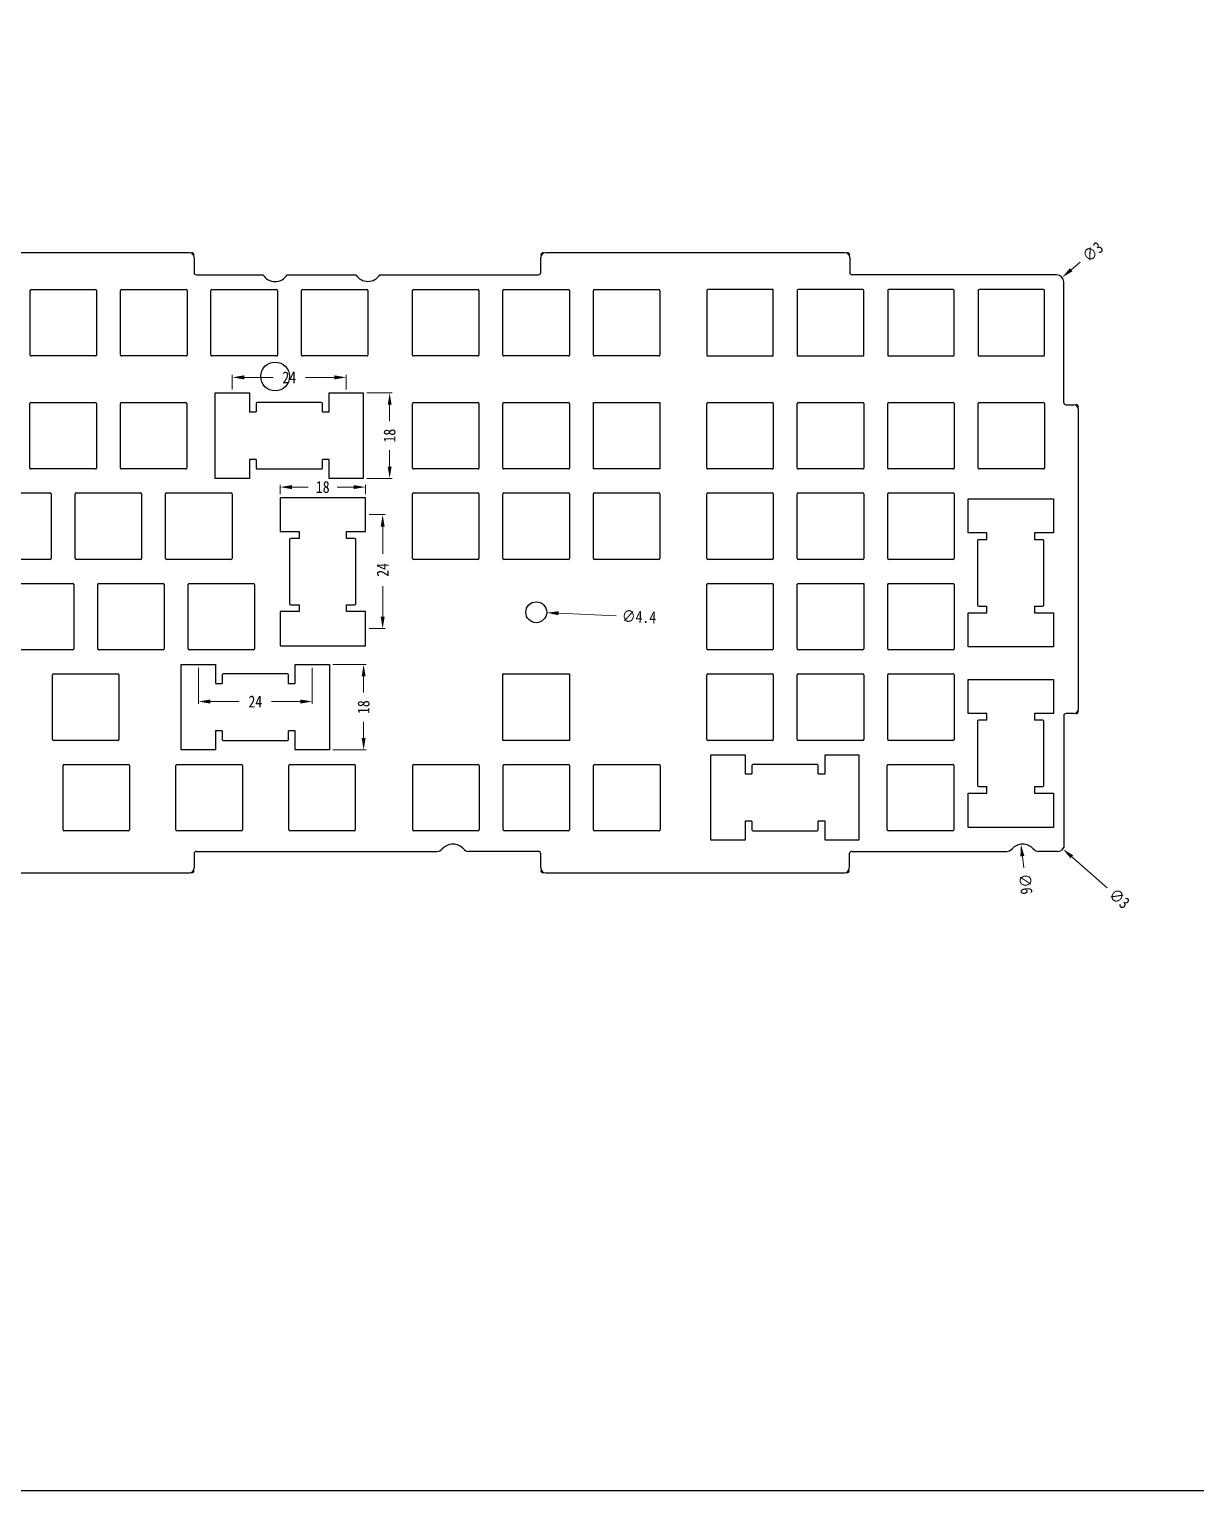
# Model space of a CAD drawing. Header units: millimetres. Extents: x 2158 to 4802, y -120 to 609.
# Drawn here: x 2576.3 to 2822, y -120.4 to 187.4 of the extents above; entities that cross this region are included whole.
import ezdxf

# ---------------------------------------------------------------- set-up
doc = ezdxf.new("R2010")
doc.units = ezdxf.units.MM
doc.header["$LTSCALE"] = 30.734
doc.header["$PDMODE"] = 3
doc.header["$PDSIZE"] = 8
doc.layers.get('0').update_dxf_attribs({"linetype": 'CONTINUOUS'})
doc.layers.get('Defpoints').update_dxf_attribs({"linetype": 'CONTINUOUS'})
doc.styles.get("Standard").update_dxf_attribs({"font": 'txt', "width": 0.85})
doc.dimstyles.new('YanXiu', dxfattribs={"dimscale": 2.5, "dimtxt": 3, "dimasz": 2, "dimexe": 0.66, "dimexo": 0.66, "dimgap": 0.66, "dimtad": 0, "dimdsep": 46, "dimtxsty": 'STANDARD', "dimcen": 0, "dimclrd": 3, "dimclre": 6, "dimclrt": 3, "dimazin": 2, "dimtm": 1e-09, "dimtfac": 1, "dimtofl": 0, "dimtmove": 0, "dimatfit": 3, "dimfxl": 1, "dimlwd": 5, "dimlwe": 5, "dimarcsym": 0})

# ---------------------------------------------------------------- blocks, each defined once
blk = doc.blocks.new('*D172')
at = {"color": 3, "lineweight": 5}
for p, q in [((2619.1, 111.55), (2619.1, 114.57)), ((2621.6, 114.07), (2627.68, 114.07)), ((2640.6, 114.07), (2634.52, 114.07)), ((2643.1, 111.55), (2643.1, 114.57))]:
    blk.add_line(p, q, dxfattribs=at)
at = {"color": 3}
for points in [[(2621.6, 114.49), (2621.6, 113.65), (2619.1, 114.07)], [(2640.6, 114.49), (2640.6, 113.65), (2643.1, 114.07)]]:
    blk.add_solid(points, dxfattribs=at)
at = {"layer": 'Defpoints', "color": 0}
for p in [(2643.1, 114.07), (2619.1, 110.8), (2643.1, 110.8)]:
    blk.add_point(p, dxfattribs=at)
at = {"color": 3, "insert": (2631.1, 114.07), "char_height": 2.5, "attachment_point": 5}
blk.add_mtext('24', dxfattribs=at)
blk = doc.blocks.new('*D173')
at = {"color": 3, "lineweight": 5}
for p, q in [((2647.42, 110.8), (2652.74, 110.8)), ((2652.24, 108.3), (2652.24, 104.86)), ((2652.24, 95.3), (2652.24, 98.73)), ((2647.42, 92.8), (2652.74, 92.8))]:
    blk.add_line(p, q, dxfattribs=at)
at = {"color": 3}
for points in [[(2651.83, 108.3), (2652.66, 108.3), (2652.24, 110.8)], [(2651.83, 95.3), (2652.66, 95.3), (2652.24, 92.8)]]:
    blk.add_solid(points, dxfattribs=at)
at = {"layer": 'Defpoints', "color": 0}
for p in [(2646.67, 110.8), (2646.67, 92.8), (2652.24, 92.8)]:
    blk.add_point(p, dxfattribs=at)
at = {"color": 3, "insert": (2652.24, 101.8), "char_height": 2.5, "attachment_point": 5, "rotation": 90}
blk.add_mtext('18', dxfattribs=at)
blk = doc.blocks.new('*D174')
at = {"color": 3, "lineweight": 5}
for p, q in [((2611.95, 52.88), (2611.95, 45.32)), ((2635.95, 52.88), (2635.95, 45.32)), ((2614.45, 45.82), (2620.53, 45.82)), ((2633.45, 45.82), (2627.37, 45.82))]:
    blk.add_line(p, q, dxfattribs=at)
at = {"color": 3}
for points in [[(2614.45, 46.24), (2614.45, 45.4), (2611.95, 45.82)], [(2633.45, 46.24), (2633.45, 45.4), (2635.95, 45.82)]]:
    blk.add_solid(points, dxfattribs=at)
at = {"layer": 'Defpoints', "color": 0}
for p in [(2611.95, 53.63), (2635.95, 53.63), (2635.95, 45.82)]:
    blk.add_point(p, dxfattribs=at)
at = {"color": 3, "insert": (2623.95, 45.82), "char_height": 2.5, "attachment_point": 5}
blk.add_mtext('24', dxfattribs=at)
blk = doc.blocks.new('*D175')
at = {"color": 3, "lineweight": 5}
for p, q in [((2640.3, 53.63), (2647.26, 53.63)), ((2646.76, 51.13), (2646.76, 47.7)), ((2646.76, 38.13), (2646.76, 41.56)), ((2640.3, 35.63), (2647.26, 35.63))]:
    blk.add_line(p, q, dxfattribs=at)
at = {"color": 3}
for points in [[(2646.35, 51.13), (2647.18, 51.13), (2646.76, 53.63)], [(2646.35, 38.13), (2647.18, 38.13), (2646.76, 35.63)]]:
    blk.add_solid(points, dxfattribs=at)
at = {"layer": 'Defpoints', "color": 0}
for p in [(2639.55, 53.63), (2639.55, 35.63), (2646.76, 35.63)]:
    blk.add_point(p, dxfattribs=at)
at = {"color": 3, "insert": (2646.76, 44.63), "char_height": 2.5, "attachment_point": 5, "rotation": 90}
blk.add_mtext('18', dxfattribs=at)
blk = doc.blocks.new('*D182')
at = {"color": 3, "lineweight": 5}
blk.add_line((2699.93, 63.88), (2687.81, 64.41), dxfattribs=at)
at = {"color": 3}
blk.add_solid([(2687.83, 64.82), (2687.79, 63.99), (2685.31, 64.52)], dxfattribs=at)
at = {"layer": 'Defpoints', "color": 0}
for p in [(2680.92, 64.71), (2685.31, 64.52)]:
    blk.add_point(p, dxfattribs=at)
at = {"color": 3, "insert": (2704.77, 63.66), "char_height": 2.5, "attachment_point": 5, "rotation": 357.4922}
blk.add_mtext('∅4.4', dxfattribs=at)
blk = doc.blocks.new('*D185')
at = {"color": 3, "lineweight": 5}
blk.add_line((2785.8, 10.79), (2785.51, 13.27), dxfattribs=at)
at = {"color": 3}
blk.add_solid([(2785.92, 13.32), (2785.09, 13.22), (2785.21, 15.75)], dxfattribs=at)
at = {"layer": 'Defpoints', "color": 0}
for p in [(2785.21, 15.75), (2785.92, 9.79)]:
    blk.add_point(p, dxfattribs=at)
at = {"color": 3, "insert": (2786.2, 7.39), "char_height": 2.5, "attachment_point": 5, "rotation": 276.7462}
blk.add_mtext('∅6', dxfattribs=at)
blk = doc.blocks.new('*D186')
at = {"color": 3, "lineweight": 5}
blk.add_line((2797.72, 138.32), (2795.8, 136.72), dxfattribs=at)
at = {"color": 3}
blk.add_solid([(2795.53, 137.04), (2796.07, 136.4), (2793.88, 135.12)], dxfattribs=at)
at = {"layer": 'Defpoints', "color": 0}
for p in [(2791.57, 133.2), (2793.88, 135.12)]:
    blk.add_point(p, dxfattribs=at)
at = {"color": 3, "insert": (2800.35, 140.51), "char_height": 2.5, "attachment_point": 5, "rotation": 39.7924}
blk.add_mtext('∅3', dxfattribs=at)
blk = doc.blocks.new('*D187')
at = {"color": 3, "lineweight": 5}
blk.add_line((2803.37, 6.59), (2795.91, 13.14), dxfattribs=at)
at = {"color": 3}
blk.add_solid([(2796.19, 13.45), (2795.64, 12.82), (2794.03, 14.78)], dxfattribs=at)
at = {"layer": 'Defpoints', "color": 0}
for p in [(2791.78, 16.76), (2794.03, 14.78)]:
    blk.add_point(p, dxfattribs=at)
at = {"color": 3, "insert": (2805.95, 4.34), "char_height": 2.5, "attachment_point": 5, "rotation": 318.7493}
blk.add_mtext('∅3', dxfattribs=at)
blk = doc.blocks.new('*D189')
at = {"color": 3, "lineweight": 5}
for p, q in [((2647.9, 85.17), (2651.27, 85.17)), ((2650.77, 82.67), (2650.77, 76.95)), ((2650.77, 63.67), (2650.77, 70.11)), ((2647.9, 61.17), (2651.27, 61.17))]:
    blk.add_line(p, q, dxfattribs=at)
at = {"color": 3}
for points in [[(2650.35, 82.67), (2651.19, 82.67), (2650.77, 85.17)], [(2650.35, 63.67), (2651.19, 63.67), (2650.77, 61.17)]]:
    blk.add_solid(points, dxfattribs=at)
at = {"layer": 'Defpoints', "color": 0}
for p in [(2647.15, 85.17), (2647.15, 61.17), (2650.77, 61.17)]:
    blk.add_point(p, dxfattribs=at)
at = {"color": 3, "insert": (2650.77, 73.53), "char_height": 2.5, "attachment_point": 5, "rotation": 90}
blk.add_mtext('24', dxfattribs=at)
blk = doc.blocks.new('*D190')
at = {"color": 3, "lineweight": 5}
for p, q in [((2629.15, 89.49), (2629.15, 91.47)), ((2631.65, 90.97), (2635.08, 90.97)), ((2644.65, 90.97), (2641.22, 90.97)), ((2647.15, 89.49), (2647.15, 91.47))]:
    blk.add_line(p, q, dxfattribs=at)
at = {"color": 3}
for points in [[(2631.65, 91.38), (2631.65, 90.55), (2629.15, 90.97)], [(2644.65, 91.38), (2644.65, 90.55), (2647.15, 90.97)]]:
    blk.add_solid(points, dxfattribs=at)
at = {"layer": 'Defpoints', "color": 0}
for p in [(2647.15, 90.97), (2629.15, 88.74), (2647.15, 88.74)]:
    blk.add_point(p, dxfattribs=at)
at = {"color": 3, "insert": (2638.15, 90.97), "char_height": 2.5, "attachment_point": 5}
blk.add_mtext('18', dxfattribs=at)

msp = doc.modelspace()

# ---------------------------------------------------------------- linework, layer by layer
at = {"linetype": 'Continuous'}
for p, q in [((2610.05893, 140.3163), (2547.05893, 140.3163)), ((2611.05893, 139.3163), (2611.05893, 136.15957)), ((2611.05893, 139.3163), (2611.05893, 136.15957)), ((2684.06343, 136.15957), (2684.06343, 139.3163)), ((2684.06343, 136.15957), (2684.06343, 139.3163)), ((2748.16343, 140.3163), (2685.06343, 140.3163)), ((2748.16343, 140.3163), (2685.06343, 140.3163)), ((2749.16343, 139.3163), (2749.16343, 136.15957)), ((2749.16343, 139.3163), (2749.16343, 136.15957)), ((2611.55893, 135.65957), (2625.5523, 135.65957)), ((2630.67731, 135.65957), (2645.12957, 135.65957)), ((2650.18004, 135.65957), (2683.56343, 135.65957)), ((2792.7251, 135.65957), (2749.66343, 135.65957)), ((2576.50609, 118.7792), (2576.50609, 132.3792)), ((2576.70609, 132.5792), (2590.30609, 132.5792)), ((2590.50609, 132.3792), (2590.50609, 118.7792)), ((2595.55609, 118.7792), (2595.55609, 132.3792)), ((2595.75609, 132.5792), (2609.35609, 132.5792)), ((2609.55609, 132.3792), (2609.55609, 118.7792)), ((2614.60609, 118.7792), (2614.60609, 132.3792)), ((2614.80609, 132.5792), (2628.40609, 132.5792)), ((2628.60609, 132.3792), (2628.60609, 118.7792)), ((2633.65609, 118.7792), (2633.65609, 132.3792)), ((2633.85609, 132.5792), (2647.45609, 132.5792)), ((2647.65609, 132.3792), (2647.65609, 118.7792)), ((2657.05134, 118.7792), (2657.05134, 132.3792)), ((2657.25134, 132.5792), (2670.85134, 132.5792)), ((2671.05134, 132.3792), (2671.05134, 118.7792)), ((2676.10134, 118.7792), (2676.10134, 132.3792)), ((2676.30134, 132.5792), (2689.90134, 132.5792)), ((2690.10134, 132.3792), (2690.10134, 118.7792)), ((2695.15134, 118.7792), (2695.15134, 132.3792)), ((2695.35134, 132.5792), (2708.95134, 132.5792)), ((2709.15134, 132.3792), (2709.15134, 118.7792)), ((2719.0454, 132.3792), (2719.0454, 118.7792)), ((2733.0454, 132.5792), (2719.2454, 132.5792)), ((2733.0454, 118.5792), (2733.0454, 132.5792)), ((2738.0954, 132.3792), (2738.0954, 118.7792)), ((2751.8954, 132.5792), (2738.2954, 132.5792)), ((2752.0954, 118.7792), (2752.0954, 132.3792)), ((2757.1454, 132.3792), (2757.1454, 118.7792)), ((2770.9454, 132.5792), (2757.3454, 132.5792)), ((2771.1454, 118.7792), (2771.1454, 132.3792)), ((2776.1954, 132.3792), (2776.1954, 118.7792)), ((2789.9954, 132.5792), (2776.3954, 132.5792)), ((2790.1954, 118.7792), (2790.1954, 132.3792)), ((2794.2251, 108.7944), (2794.2251, 134.15957)), ((2590.30609, 118.5792), (2576.70609, 118.5792)), ((2609.35609, 118.5792), (2595.75609, 118.5792)), ((2628.40609, 118.5792), (2614.80609, 118.5792)), ((2647.45609, 118.5792), (2633.85609, 118.5792)), ((2670.85134, 118.5792), (2657.25134, 118.5792)), ((2689.90134, 118.5792), (2676.30134, 118.5792)), ((2708.95134, 118.5792), (2695.35134, 118.5792)), ((2719.2454, 118.5792), (2733.0454, 118.5792)), ((2738.2954, 118.5792), (2751.8954, 118.5792)), ((2757.3454, 118.5792), (2770.9454, 118.5792)), ((2776.3954, 118.5792), (2789.9954, 118.5792)), ((2615.49609, 92.79585), (2615.49609, 110.79585)), ((2615.49609, 110.79585), (2622.69609, 110.79585)), ((2622.69609, 110.79585), (2622.69609, 106.79585)), ((2639.52445, 110.79585), (2646.66773, 110.79585)), ((2639.52445, 106.79585), (2639.52445, 110.79585)), ((2646.66773, 110.79585), (2646.66773, 92.79585)), ((2576.46609, 94.98085), (2576.46609, 108.58085)), ((2576.66609, 108.78085), (2590.26609, 108.78085)), ((2590.46609, 108.58085), (2590.46609, 94.98085)), ((2595.51609, 94.98085), (2595.51609, 108.58085)), ((2595.71609, 108.78085), (2609.31609, 108.78085)), ((2609.51609, 108.58085), (2609.51609, 94.98085)), ((2624.11109, 108.58085), (2624.11109, 106.79585)), ((2637.88109, 108.78085), (2624.31109, 108.78085)), ((2638.08109, 106.79585), (2638.08109, 108.58085)), ((2657.05109, 94.98085), (2657.05109, 108.58085)), ((2657.25109, 108.78085), (2670.85109, 108.78085)), ((2671.05109, 108.58085), (2671.05109, 94.98085)), ((2676.10109, 94.98085), (2676.10109, 108.58085)), ((2676.30109, 108.78085), (2689.90109, 108.78085)), ((2690.10109, 108.58085), (2690.10109, 94.98085)), ((2695.15109, 108.78085), (2709.15109, 108.78085)), ((2695.15109, 94.78085), (2695.15109, 108.78085)), ((2709.15109, 108.78085), (2709.15109, 94.78085)), ((2719.0454, 94.98085), (2719.0454, 108.58085)), ((2719.2454, 108.78085), (2732.8454, 108.78085)), ((2733.0454, 108.58085), (2733.0454, 94.98085)), ((2738.0954, 94.98085), (2738.0954, 108.58085)), ((2738.2954, 108.78085), (2751.8954, 108.78085)), ((2752.0954, 108.58085), (2752.0954, 94.98085)), ((2757.1454, 94.98085), (2757.1454, 108.58085)), ((2757.3454, 108.78085), (2770.9454, 108.78085)), ((2771.1454, 108.58085), (2771.1454, 94.98085)), ((2776.1954, 94.98085), (2776.1954, 108.58085)), ((2776.3954, 108.78085), (2789.9954, 108.78085)), ((2790.1954, 108.58085), (2790.1954, 94.98085)), ((2794.7251, 108.2944), (2796.33094, 108.2944)), ((2622.69609, 106.79585), (2624.11109, 106.79585)), ((2638.08109, 106.79585), (2639.52445, 106.79585)), ((2797.33094, 44.2944), (2797.33094, 107.2944)), ((2624.11109, 96.79585), (2622.69609, 96.79585)), ((2622.69609, 96.79585), (2622.69609, 92.79585)), ((2624.11109, 96.79585), (2624.11109, 94.98085)), ((2639.52445, 96.79585), (2638.08109, 96.79585)), ((2638.08109, 94.98085), (2638.08109, 96.79585)), ((2639.52445, 92.79585), (2639.52445, 96.79585)), ((2590.26609, 94.78085), (2576.66609, 94.78085)), ((2609.31609, 94.78085), (2595.71609, 94.78085)), ((2622.69609, 92.79585), (2615.49609, 92.79585)), ((2624.31109, 94.78085), (2637.88109, 94.78085)), ((2646.66773, 92.79585), (2639.52445, 92.79585)), ((2670.85109, 94.78085), (2657.25109, 94.78085)), ((2689.90109, 94.78085), (2676.30109, 94.78085)), ((2709.15109, 94.78085), (2695.15109, 94.78085)), ((2732.8454, 94.78085), (2719.2454, 94.78085)), ((2751.8954, 94.78085), (2738.2954, 94.78085)), ((2770.9454, 94.78085), (2757.3454, 94.78085)), ((2789.9954, 94.78085), (2776.3954, 94.78085)), ((2567.14609, 89.73085), (2580.74609, 89.73085)), ((2580.94609, 89.53085), (2580.94609, 75.93085)), ((2585.99609, 75.93085), (2585.99609, 89.53085)), ((2586.19609, 89.73085), (2599.79609, 89.73085)), ((2599.99609, 89.53085), (2599.99609, 75.93085)), ((2605.04609, 75.93085), (2605.04609, 89.53085)), ((2605.24609, 89.73085), (2618.84609, 89.73085)), ((2619.04609, 89.53085), (2619.04609, 75.93085)), ((2657.05109, 75.93085), (2657.05109, 89.53085)), ((2657.25109, 89.73085), (2670.85109, 89.73085)), ((2671.05109, 89.53085), (2671.05109, 75.93085)), ((2676.10109, 75.93085), (2676.10109, 89.53085)), ((2676.30109, 89.73085), (2689.90109, 89.73085)), ((2690.10109, 89.53085), (2690.10109, 75.93085)), ((2695.15109, 75.93085), (2695.15109, 89.53085)), ((2695.35109, 89.73085), (2708.95109, 89.73085)), ((2709.15109, 89.53085), (2709.15109, 75.93085)), ((2719.0454, 75.93085), (2719.0454, 89.53085)), ((2719.2454, 89.73085), (2732.8454, 89.73085)), ((2733.0454, 89.53085), (2733.0454, 75.93085)), ((2738.0954, 75.93085), (2738.0954, 89.53085)), ((2738.2954, 89.73085), (2751.8954, 89.73085)), ((2752.0954, 89.53085), (2752.0954, 75.93085)), ((2757.1454, 75.93085), (2757.1454, 89.53085)), ((2757.3454, 89.73085), (2770.9454, 89.73085)), ((2771.1454, 89.53085), (2771.1454, 75.93085)), ((2774.0604, 88.47537), (2792.0604, 88.47537)), ((2774.0604, 81.33209), (2774.0604, 88.47537)), ((2792.0604, 88.47537), (2792.0604, 81.33209)), ((2778.0604, 81.33209), (2774.0604, 81.33209)), ((2778.0604, 79.88873), (2778.0604, 81.33209)), ((2792.0604, 81.33209), (2788.0604, 81.33209)), ((2788.0604, 81.33209), (2788.0604, 79.88873)), ((2776.0454, 79.68873), (2776.0454, 66.11873)), ((2778.0604, 79.88873), (2776.2454, 79.88873)), ((2789.8454, 79.88873), (2788.0604, 79.88873)), ((2790.0454, 66.11873), (2790.0454, 79.68873)), ((2580.74609, 75.73085), (2567.14609, 75.73085)), ((2599.79609, 75.73085), (2586.19609, 75.73085)), ((2618.84609, 75.73085), (2605.24609, 75.73085)), ((2670.85109, 75.73085), (2657.25109, 75.73085)), ((2689.90109, 75.73085), (2676.30109, 75.73085)), ((2708.95109, 75.73085), (2695.35109, 75.73085)), ((2732.8454, 75.73085), (2719.2454, 75.73085)), ((2751.8954, 75.73085), (2738.2954, 75.73085)), ((2770.9454, 75.73085), (2757.3454, 75.73085)), ((2571.89609, 70.68085), (2585.49609, 70.68085)), ((2585.69609, 70.48085), (2585.69609, 56.88085)), ((2590.74609, 56.88085), (2590.74609, 70.48085)), ((2590.94609, 70.68085), (2604.54609, 70.68085)), ((2604.74609, 70.48085), (2604.74609, 56.88085)), ((2719.0454, 56.88085), (2719.0454, 70.48085)), ((2719.2454, 70.68085), (2732.8454, 70.68085)), ((2733.0454, 70.48085), (2733.0454, 56.88085)), ((2738.0954, 56.88085), (2738.0954, 70.48085)), ((2738.2954, 70.68085), (2752.0954, 70.68085)), ((2752.0954, 70.68085), (2752.0954, 56.88085)), ((2757.1454, 56.88085), (2757.1454, 70.48085)), ((2757.3454, 70.68085), (2770.9454, 70.68085)), ((2771.1454, 70.48085), (2771.1454, 56.88085)), ((2776.2454, 65.91873), (2778.0604, 65.91873)), ((2778.0604, 64.50373), (2778.0604, 65.91873)), ((2788.0604, 65.91873), (2789.8454, 65.91873)), ((2788.0604, 65.91873), (2788.0604, 64.50373)), ((2774.0604, 64.50373), (2778.0604, 64.50373)), ((2774.0604, 57.30373), (2774.0604, 64.50373)), ((2788.0604, 64.50373), (2792.0604, 64.50373)), ((2792.0604, 64.50373), (2792.0604, 57.30373)), ((2585.49609, 56.68085), (2571.89609, 56.68085)), ((2604.54609, 56.68085), (2590.94609, 56.68085)), ((2732.8454, 56.68085), (2719.2454, 56.68085)), ((2751.8954, 56.68085), (2738.2954, 56.68085)), ((2770.9454, 56.68085), (2757.3454, 56.68085)), ((2792.0604, 57.30373), (2774.0604, 57.30373)), ((2608.34609, 53.63085), (2615.54609, 53.63085)), ((2608.34609, 35.63085), (2608.34609, 53.63085)), ((2615.54609, 53.63085), (2615.54609, 49.63085)), ((2632.34609, 53.63085), (2639.54609, 53.63085)), ((2632.34609, 49.63085), (2632.34609, 53.63085)), ((2639.54609, 53.63085), (2639.54609, 35.63085)), ((2581.22609, 37.83085), (2581.22609, 51.43085)), ((2581.42609, 51.63085), (2595.02609, 51.63085)), ((2595.22609, 51.43085), (2595.22609, 37.83085)), ((2615.54609, 49.63085), (2616.94609, 49.63085)), ((2616.94609, 51.43085), (2616.94609, 49.63085)), ((2630.74609, 51.63085), (2617.14609, 51.63085)), ((2630.94609, 49.63085), (2630.94609, 51.43085)), ((2630.94609, 49.63085), (2632.34609, 49.63085)), ((2676.10109, 51.63085), (2690.10109, 51.63085)), ((2676.10109, 37.63085), (2676.10109, 51.63085)), ((2690.10109, 51.63085), (2690.10109, 37.63085)), ((2719.0454, 37.83085), (2719.0454, 51.43085)), ((2719.2454, 51.63085), (2732.8454, 51.63085)), ((2733.0454, 51.43085), (2733.0454, 37.83085)), ((2738.0954, 37.83085), (2738.0954, 51.43085)), ((2738.2954, 51.63085), (2751.8954, 51.63085)), ((2752.0954, 51.43085), (2752.0954, 37.83085)), ((2757.1454, 37.83085), (2757.1454, 51.43085)), ((2757.3454, 51.63085), (2770.9454, 51.63085)), ((2771.1454, 51.43085), (2771.1454, 37.83085)), ((2774.0604, 50.47537), (2792.0604, 50.47537)), ((2774.0604, 43.33209), (2774.0604, 50.47537)), ((2792.0604, 50.47537), (2792.0604, 43.33209)), ((2778.0604, 43.33209), (2774.0604, 43.33209)), ((2778.0604, 41.88873), (2778.0604, 43.33209)), ((2792.0604, 43.33209), (2788.0604, 43.33209)), ((2788.0604, 43.33209), (2788.0604, 41.88873)), ((2796.33094, 43.2944), (2794.7251, 43.2944)), ((2776.0454, 41.68873), (2776.0454, 28.11873)), ((2778.0604, 41.88873), (2776.2454, 41.88873)), ((2789.8454, 41.88873), (2788.0604, 41.88873)), ((2790.0454, 28.11873), (2790.0454, 41.68873)), ((2794.2251, 42.7944), (2794.2251, 15.05847)), ((2595.02609, 37.63085), (2581.42609, 37.63085)), ((2616.94609, 39.63085), (2615.54609, 39.63085)), ((2615.54609, 39.63085), (2615.54609, 35.63085)), ((2616.94609, 39.63085), (2616.94609, 37.83085)), ((2617.14609, 37.63085), (2630.74609, 37.63085)), ((2632.34609, 39.63085), (2630.94609, 39.63085)), ((2630.94609, 37.83085), (2630.94609, 39.63085)), ((2632.34609, 35.63085), (2632.34609, 39.63085)), ((2690.10109, 37.63085), (2676.10109, 37.63085)), ((2732.8454, 37.63085), (2719.2454, 37.63085)), ((2751.8954, 37.63085), (2738.2954, 37.63085)), ((2770.9454, 37.63085), (2757.3454, 37.63085)), ((2615.54609, 35.63085), (2608.34609, 35.63085)), ((2639.54609, 35.63085), (2632.34609, 35.63085)), ((2719.92529, 34.59585), (2727.12529, 34.59585)), ((2719.92529, 16.59585), (2719.92529, 34.59585)), ((2727.12529, 34.59585), (2727.12529, 30.59585)), ((2743.95365, 34.59585), (2751.09693, 34.59585)), ((2743.95365, 30.59585), (2743.95365, 34.59585)), ((2751.09693, 34.59585), (2751.09693, 16.59585)), ((2583.44109, 18.78085), (2583.44109, 32.38085)), ((2583.64109, 32.58085), (2597.24109, 32.58085)), ((2597.44109, 32.38085), (2597.44109, 18.78085)), ((2607.22109, 18.78085), (2607.22109, 32.38085)), ((2607.42109, 32.58085), (2621.02109, 32.58085)), ((2621.22109, 32.38085), (2621.22109, 18.78085)), ((2631.00109, 18.78085), (2631.00109, 32.38085)), ((2631.20109, 32.58085), (2644.80109, 32.58085)), ((2645.00109, 32.38085), (2645.00109, 18.78085)), ((2657.09109, 18.78085), (2657.09109, 32.38085)), ((2657.29109, 32.58085), (2670.89109, 32.58085)), ((2671.09109, 32.38085), (2671.09109, 18.78085)), ((2676.14109, 18.78085), (2676.14109, 32.38085)), ((2676.34109, 32.58085), (2689.94109, 32.58085)), ((2690.14109, 32.38085), (2690.14109, 18.78085)), ((2695.19109, 18.78085), (2695.19109, 32.38085)), ((2695.39109, 32.58085), (2708.99109, 32.58085)), ((2709.19109, 32.38085), (2709.19109, 18.78085)), ((2728.54029, 32.38085), (2728.54029, 30.59585)), ((2742.31029, 32.58085), (2728.74029, 32.58085)), ((2742.51029, 30.59585), (2742.51029, 32.38085)), ((2757.0454, 18.78085), (2757.0454, 32.38085)), ((2757.2454, 32.58085), (2770.8454, 32.58085)), ((2771.0454, 32.38085), (2771.0454, 18.78085)), ((2727.12529, 30.59585), (2728.54029, 30.59585)), ((2742.51029, 30.59585), (2743.95365, 30.59585)), ((2776.2454, 27.91873), (2778.0604, 27.91873)), ((2778.0604, 26.50373), (2778.0604, 27.91873)), ((2788.0604, 27.91873), (2789.8454, 27.91873)), ((2788.0604, 27.91873), (2788.0604, 26.50373)), ((2774.0604, 26.50373), (2778.0604, 26.50373)), ((2774.0604, 19.30373), (2774.0604, 26.50373)), ((2788.0604, 26.50373), (2792.0604, 26.50373)), ((2792.0604, 26.50373), (2792.0604, 19.30373)), ((2597.24109, 18.58085), (2583.64109, 18.58085)), ((2621.02109, 18.58085), (2607.42109, 18.58085)), ((2644.80109, 18.58085), (2631.20109, 18.58085)), ((2670.89109, 18.58085), (2657.29109, 18.58085)), ((2689.94109, 18.58085), (2676.34109, 18.58085)), ((2708.99109, 18.58085), (2695.39109, 18.58085)), ((2728.54029, 20.59585), (2727.12529, 20.59585)), ((2727.12529, 20.59585), (2727.12529, 16.59585)), ((2728.54029, 20.59585), (2728.54029, 18.78085)), ((2728.74029, 18.58085), (2742.31029, 18.58085)), ((2743.95365, 20.59585), (2742.51029, 20.59585)), ((2742.51029, 18.78085), (2742.51029, 20.59585)), ((2743.95365, 16.59585), (2743.95365, 20.59585)), ((2770.8454, 18.58085), (2757.2454, 18.58085)), ((2792.0604, 19.30373), (2774.0604, 19.30373)), ((2727.12529, 16.59585), (2719.92529, 16.59585)), ((2727.12529, 16.59585), (2719.92529, 16.59585)), ((2751.09693, 16.59585), (2743.95365, 16.59585)), ((2751.09693, 16.59585), (2743.95365, 16.59585)), ((2611.05893, 13.7725), (2611.05893, 10.7725)), ((2611.55893, 14.2725), (2644.20779, 14.2725)), ((2644.20779, 14.2725), (2662.20786, 14.2725)), ((2683.56343, 14.2725), (2668.91573, 14.2725)), ((2684.06343, 10.7725), (2684.06343, 13.7725)), ((2684.06343, 10.7725), (2684.06343, 13.7725)), ((2749.06343, 13.7725), (2749.06343, 10.7725)), ((2749.06343, 13.7725), (2749.06343, 10.7725)), ((2749.56343, 14.2725), (2782.21112, 14.2725)), ((2792.90594, 14.2725), (2788.91422, 14.2725)), ((2547.05893, 9.7725), (2610.05893, 9.7725)), ((2685.06343, 9.7725), (2748.06343, 9.7725)), ((2685.06343, 9.7725), (2748.06343, 9.7725))]:
    msp.add_line(p, q, dxfattribs=at)
for p, q in [((2629.14957, 88.73749), (2629.14957, 81.59421)), ((2647.14957, 88.73749), (2629.14957, 88.73749)), ((2647.14957, 81.59421), (2647.14957, 88.73749)), ((2629.14957, 81.59421), (2633.14957, 81.59421)), ((2633.14957, 80.15085), (2631.41457, 80.15085)), ((2633.14957, 81.59421), (2633.14957, 80.15085)), ((2643.14957, 80.15085), (2643.14957, 81.59421)), ((2643.14957, 81.59421), (2647.14957, 81.59421)), ((2644.85457, 80.15085), (2643.14957, 80.15085)), ((2631.13457, 79.87085), (2631.13457, 66.46085)), ((2645.13457, 66.46085), (2645.13457, 79.87085)), ((2609.79609, 56.88085), (2609.79609, 70.48085)), ((2609.99609, 70.68085), (2623.59609, 70.68085)), ((2623.79609, 70.48085), (2623.79609, 56.88085)), ((2629.14957, 64.76585), (2629.14957, 57.56585)), ((2633.14957, 64.76585), (2629.14957, 64.76585)), ((2631.41457, 66.18085), (2633.14957, 66.18085)), ((2633.14957, 66.18085), (2633.14957, 64.76585)), ((2643.14957, 64.76585), (2643.14957, 66.18085)), ((2643.14957, 66.18085), (2644.85457, 66.18085)), ((2647.14957, 64.76585), (2643.14957, 64.76585)), ((2647.14957, 57.56585), (2647.14957, 64.76585)), ((2623.59609, 56.68085), (2609.99609, 56.68085)), ((2629.14957, 57.56585), (2647.14957, 57.56585))]:
    msp.add_line(p, q)
msp.add_lwpolyline([(2158.44946, 609.0399), (3480.31401, 609.0399), (3480.31401, -120.35237), (2158.44946, -120.35237)], close=True)
for centre, radius in [((2628.11481, 114.25089), 3.03144), ((2683.1161, 64.6125), 2.2)]:
    msp.add_circle(centre, radius, dxfattribs=at)
for centre, radius, start, end in [((2610.05893, 139.3163), 1, 0, 90), ((2610.05893, 139.3163), 1, 0, 90), ((2610.55893, 139.8163), 0.5, 0, 90), ((2685.06343, 139.3163), 1, 90, 180), ((2684.56343, 139.8163), 0.5, 90, 180), ((2685.06343, 139.3163), 1, 90, 180), ((2748.16343, 139.3163), 1, 0, 90), ((2748.16343, 139.3163), 1, 0, 90), ((2748.66343, 139.8163), 0.5, 0, 90), ((2611.55893, 136.15957), 0.5, 180, 270), ((2611.55893, 136.15957), 0.5, 180, 270), ((2611.55893, 136.15957), 0.5, 180, 270), ((2628.11481, 137.2792), 3.03144, 212.2948564, 327.7051436), ((2647.65481, 137.2792), 3, 212.6751556, 327.3248444), ((2683.56343, 136.15957), 0.5, 270, 0), ((2683.56343, 136.15957), 0.5, 270, 0), ((2683.56343, 136.15957), 0.5, 270, 360), ((2749.66343, 136.15957), 0.5, 180, 270), ((2749.66343, 136.15957), 0.5, 180, 270), ((2792.7251, 134.15957), 1.5, 0, 90), ((2576.70609, 132.3792), 0.2, 90, 180), ((2590.30609, 132.3792), 0.2, 0, 90), ((2595.75609, 132.3792), 0.2, 90, 180), ((2609.35609, 132.3792), 0.2, 0, 90), ((2614.80609, 132.3792), 0.2, 90, 180), ((2628.40609, 132.3792), 0.2, 0, 90), ((2633.85609, 132.3792), 0.2, 90, 180), ((2647.45609, 132.3792), 0.2, 0, 90), ((2657.25134, 132.3792), 0.2, 90, 180), ((2670.85134, 132.3792), 0.2, 0, 90), ((2676.30134, 132.3792), 0.2, 90, 180), ((2689.90134, 132.3792), 0.2, 0, 90), ((2695.35134, 132.3792), 0.2, 90, 180), ((2708.95134, 132.3792), 0.2, 0, 90), ((2719.2454, 132.3792), 0.2, 90, 180), ((2738.2954, 132.3792), 0.2, 90, 180), ((2751.8954, 132.3792), 0.2, 0, 90), ((2757.3454, 132.3792), 0.2, 90, 180), ((2770.9454, 132.3792), 0.2, 0, 90), ((2776.3954, 132.3792), 0.2, 90, 180), ((2789.9954, 132.3792), 0.2, 0, 90), ((2576.70609, 118.7792), 0.2, 180, 270), ((2590.30609, 118.7792), 0.2, 270, 0), ((2595.75609, 118.7792), 0.2, 180, 270), ((2609.35609, 118.7792), 0.2, 270, 0), ((2614.80609, 118.7792), 0.2, 180, 270), ((2628.40609, 118.7792), 0.2, 270, 0), ((2633.85609, 118.7792), 0.2, 180, 270), ((2647.45609, 118.7792), 0.2, 270, 0), ((2657.25134, 118.7792), 0.2, 180, 270), ((2670.85134, 118.7792), 0.2, 270, 0), ((2676.30134, 118.7792), 0.2, 180, 270), ((2689.90134, 118.7792), 0.2, 270, 0), ((2695.35134, 118.7792), 0.2, 180, 270), ((2708.95134, 118.7792), 0.2, 270, 0), ((2719.2454, 118.7792), 0.2, 180, 270), ((2738.2954, 118.7792), 0.2, 180, 270), ((2751.8954, 118.7792), 0.2, 270, 0), ((2757.3454, 118.7792), 0.2, 180, 270), ((2770.9454, 118.7792), 0.2, 270, 0), ((2776.3954, 118.7792), 0.2, 180, 270), ((2789.9954, 118.7792), 0.2, 270, 0), ((2576.66609, 108.58085), 0.2, 90, 180), ((2590.26609, 108.58085), 0.2, 0, 90), ((2595.71609, 108.58085), 0.2, 90, 180), ((2609.31609, 108.58085), 0.2, 0, 90), ((2624.31109, 108.58085), 0.2, 90, 180), ((2637.88109, 108.58085), 0.2, 0, 90), ((2657.25109, 108.58085), 0.2, 90, 180), ((2670.85109, 108.58085), 0.2, 0, 90), ((2676.30109, 108.58085), 0.2, 90, 180), ((2689.90109, 108.58085), 0.2, 0, 90), ((2719.2454, 108.58085), 0.2, 90, 180), ((2732.8454, 108.58085), 0.2, 0, 90), ((2738.2954, 108.58085), 0.2, 90, 180), ((2751.8954, 108.58085), 0.2, 0, 90), ((2757.3454, 108.58085), 0.2, 90, 180), ((2770.9454, 108.58085), 0.2, 0, 90), ((2776.3954, 108.58085), 0.2, 90, 180), ((2789.9954, 108.58085), 0.2, 0, 90), ((2794.7251, 108.7944), 0.5, 180, 270), ((2796.33094, 107.2944), 1, 0, 90), ((2796.83094, 107.7944), 0.5, 0, 90), ((2576.66609, 94.98085), 0.2, 180, 270), ((2590.26609, 94.98085), 0.2, 270, 0), ((2595.71609, 94.98085), 0.2, 180, 270), ((2609.31609, 94.98085), 0.2, 270, 0), ((2624.31109, 94.98085), 0.2, 180, 270), ((2637.88109, 94.98085), 0.2, 270, 0), ((2657.25109, 94.98085), 0.2, 180, 270), ((2670.85109, 94.98085), 0.2, 270, 0), ((2676.30109, 94.98085), 0.2, 180, 270), ((2689.90109, 94.98085), 0.2, 270, 0), ((2719.2454, 94.98085), 0.2, 180, 270), ((2732.8454, 94.98085), 0.2, 270, 0), ((2738.2954, 94.98085), 0.2, 180, 270), ((2751.8954, 94.98085), 0.2, 270, 0), ((2757.3454, 94.98085), 0.2, 180, 270), ((2770.9454, 94.98085), 0.2, 270, 0), ((2776.3954, 94.98085), 0.2, 180, 270), ((2789.9954, 94.98085), 0.2, 270, 0), ((2580.74609, 89.53085), 0.2, 0, 90), ((2586.19609, 89.53085), 0.2, 90, 180), ((2599.79609, 89.53085), 0.2, 0, 90), ((2605.24609, 89.53085), 0.2, 90, 180), ((2618.84609, 89.53085), 0.2, 0, 90), ((2657.25109, 89.53085), 0.2, 90, 180), ((2670.85109, 89.53085), 0.2, 0, 90), ((2676.30109, 89.53085), 0.2, 90, 180), ((2689.90109, 89.53085), 0.2, 0, 90), ((2695.35109, 89.53085), 0.2, 90, 180), ((2708.95109, 89.53085), 0.2, 0, 90), ((2719.2454, 89.53085), 0.2, 90, 180), ((2732.8454, 89.53085), 0.2, 0, 90), ((2738.2954, 89.53085), 0.2, 90, 180), ((2751.8954, 89.53085), 0.2, 0, 90), ((2757.3454, 89.53085), 0.2, 90, 180), ((2770.9454, 89.53085), 0.2, 0, 90), ((2776.2454, 79.68873), 0.2, 90, 180), ((2789.8454, 79.68873), 0.2, 0, 90), ((2580.74609, 75.93085), 0.2, 270, 0), ((2586.19609, 75.93085), 0.2, 180, 270), ((2599.79609, 75.93085), 0.2, 270, 0), ((2605.24609, 75.93085), 0.2, 180, 270), ((2618.84609, 75.93085), 0.2, 270, 0), ((2657.25109, 75.93085), 0.2, 180, 270), ((2670.85109, 75.93085), 0.2, 270, 0), ((2676.30109, 75.93085), 0.2, 180, 270), ((2689.90109, 75.93085), 0.2, 270, 0), ((2695.35109, 75.93085), 0.2, 180, 270), ((2708.95109, 75.93085), 0.2, 270, 0), ((2719.2454, 75.93085), 0.2, 180, 270), ((2732.8454, 75.93085), 0.2, 270, 0), ((2738.2954, 75.93085), 0.2, 180, 270), ((2751.8954, 75.93085), 0.2, 270, 0), ((2757.3454, 75.93085), 0.2, 180, 270), ((2770.9454, 75.93085), 0.2, 270, 0), ((2585.49609, 70.48085), 0.2, 0, 90), ((2590.94609, 70.48085), 0.2, 90, 180), ((2604.54609, 70.48085), 0.2, 0, 90), ((2719.2454, 70.48085), 0.2, 90, 180), ((2732.8454, 70.48085), 0.2, 0, 90), ((2738.2954, 70.48085), 0.2, 90, 180), ((2738.2954, 70.48085), 0.2, 90, 180), ((2757.3454, 70.48085), 0.2, 90, 180), ((2770.9454, 70.48085), 0.2, 0, 90), ((2776.2454, 66.11873), 0.2, 180, 270), ((2789.8454, 66.11873), 0.2, 270, 0), ((2585.49609, 56.88085), 0.2, 270, 0), ((2590.94609, 56.88085), 0.2, 180, 270), ((2604.54609, 56.88085), 0.2, 270, 0), ((2719.2454, 56.88085), 0.2, 180, 270), ((2732.8454, 56.88085), 0.2, 270, 0), ((2738.2954, 56.88085), 0.2, 180, 270), ((2751.8954, 56.88085), 0.2, 270, 0), ((2757.3454, 56.88085), 0.2, 180, 270), ((2770.9454, 56.88085), 0.2, 270, 0), ((2581.42609, 51.43085), 0.2, 90, 180), ((2595.02609, 51.43085), 0.2, 0, 90), ((2617.14609, 51.43085), 0.2, 90, 180), ((2630.74609, 51.43085), 0.2, 0, 90), ((2719.2454, 51.43085), 0.2, 90, 180), ((2732.8454, 51.43085), 0.2, 0, 90), ((2738.2954, 51.43085), 0.2, 90, 180), ((2751.8954, 51.43085), 0.2, 0, 90), ((2757.3454, 51.43085), 0.2, 90, 180), ((2770.9454, 51.43085), 0.2, 0, 90), ((2794.7251, 42.7944), 0.5, 90, 180), ((2796.33094, 44.2944), 1, 270, 0), ((2796.83094, 43.7944), 0.5, 270, 0), ((2776.2454, 41.68873), 0.2, 90, 180), ((2789.8454, 41.68873), 0.2, 0, 90), ((2581.42609, 37.83085), 0.2, 180, 270), ((2595.02609, 37.83085), 0.2, 270, 0), ((2617.14609, 37.83085), 0.2, 180, 270), ((2630.74609, 37.83085), 0.2, 270, 0), ((2719.2454, 37.83085), 0.2, 180, 270), ((2732.8454, 37.83085), 0.2, 270, 0), ((2738.2954, 37.83085), 0.2, 180, 270), ((2751.8954, 37.83085), 0.2, 270, 0), ((2757.3454, 37.83085), 0.2, 180, 270), ((2770.9454, 37.83085), 0.2, 270, 0), ((2583.64109, 32.38085), 0.2, 90, 180), ((2597.24109, 32.38085), 0.2, 0, 90), ((2607.42109, 32.38085), 0.2, 90, 180), ((2621.02109, 32.38085), 0.2, 0, 90), ((2631.20109, 32.38085), 0.2, 90, 180), ((2644.80109, 32.38085), 0.2, 0, 90), ((2657.29109, 32.38085), 0.2, 90, 180), ((2670.89109, 32.38085), 0.2, 0, 90), ((2676.34109, 32.38085), 0.2, 90, 180), ((2689.94109, 32.38085), 0.2, 0, 90), ((2695.39109, 32.38085), 0.2, 90, 180), ((2708.99109, 32.38085), 0.2, 0, 90), ((2728.74029, 32.38085), 0.2, 90, 180), ((2742.31029, 32.38085), 0.2, 0, 90), ((2757.2454, 32.38085), 0.2, 90, 180), ((2770.8454, 32.38085), 0.2, 0, 90), ((2776.2454, 28.11873), 0.2, 180, 270), ((2789.8454, 28.11873), 0.2, 270, 0), ((2583.64109, 18.78085), 0.2, 180, 270), ((2597.24109, 18.78085), 0.2, 270, 0), ((2607.42109, 18.78085), 0.2, 180, 270), ((2621.02109, 18.78085), 0.2, 270, 0), ((2631.20109, 18.78085), 0.2, 180, 270), ((2644.80109, 18.78085), 0.2, 270, 0), ((2657.29109, 18.78085), 0.2, 180, 270), ((2670.89109, 18.78085), 0.2, 270, 0), ((2676.34109, 18.78085), 0.2, 180, 270), ((2689.94109, 18.78085), 0.2, 270, 0), ((2695.39109, 18.78085), 0.2, 180, 270), ((2708.99109, 18.78085), 0.2, 270, 0), ((2728.74029, 18.78085), 0.2, 180, 270), ((2742.31029, 18.78085), 0.2, 270, 0), ((2757.2454, 18.78085), 0.2, 180, 270), ((2770.8454, 18.78085), 0.2, 270, 0), ((2665.56176, 12.77235), 3, 41.8128304, 138.0203459), ((2785.5651, 12.77235), 3, 41.8128304, 138.1871696), ((2611.55893, 13.7725), 0.5, 90, 180), ((2662.20779, 15.7725), 1.5, 270, 318.5208164), ((2668.91573, 15.7725), 1.5, 221.8128304, 270), ((2683.56343, 13.7725), 0.5, 0, 90), ((2683.56343, 13.7725), 0.5, 0, 90), ((2749.56343, 13.7725), 0.5, 90, 180), ((2749.56343, 13.7725), 0.5, 90, 180), ((2782.21112, 15.7725), 1.5, 270, 318.1871696), ((2788.91907, 15.7725), 1.5, 221.8128304, 270), ((2792.90594, 15.7725), 1.5, 270, 331.5744484), ((2610.05893, 10.7725), 1, 270, 0), ((2610.55893, 10.2725), 0.5, 270, 0), ((2685.06343, 10.7725), 1, 180, 270), ((2685.06343, 10.7725), 1, 180, 270), ((2684.56343, 10.2725), 0.5, 180, 270), ((2748.06343, 10.7725), 1, 270, 0), ((2748.06343, 10.7725), 1, 270, 0), ((2748.56343, 10.2725), 0.5, 270, 0)]:
    msp.add_arc(centre, radius, start, end, dxfattribs=at)
for centre, radius, start, end in [((2631.41457, 79.87085), 0.28, 90, 180), ((2644.85457, 79.87085), 0.28, 360, 90), ((2609.99609, 70.48085), 0.2, 90, 180), ((2623.59609, 70.48085), 0.2, 0, 90), ((2631.41457, 66.46085), 0.28, 180, 270), ((2644.85457, 66.46085), 0.28, 270, 0), ((2609.99609, 56.88085), 0.2, 180, 270), ((2623.59609, 56.88085), 0.2, 270, 0)]:
    msp.add_arc(centre, radius, start, end)

# ---------------------------------------------------------------- dimensions: what is measured, and where the dimension line sits
dim = msp.add_diameter_dim_2p(p1=(2791.57254, 133.19956), p2=(2793.87765, 135.11958), dimstyle='YanXiu', override={"dimtxt": 1, "dimasz": 1, "dimexe": 0.2, "dimexo": 0.3, "dimclre": 3})
dim.commit()
dim.dimension.update_dxf_attribs({"geometry": '*D186', "text_midpoint": (2800.34795, 140.50898)})
for base, p1, p2, picture, middle in [((2643.09609, 114.07098), (2619.09609, 110.79585), (2643.09609, 110.79585), '*D172', (2631.09609, 114.07098)), ((2647.14957, 90.96565), (2629.14957, 88.73749), (2647.14957, 88.73749), '*D190', (2638.14957, 90.96565)), ((2635.94609, 45.82002), (2611.94609, 53.63085), (2635.94609, 53.63085), '*D174', (2623.94609, 45.82002))]:
    dim = msp.add_linear_dim(base=base, p1=p1, p2=p2, dimstyle='YanXiu', override={"dimtxt": 1, "dimasz": 1, "dimexe": 0.2, "dimexo": 0.3, "dimclre": 3})
    dim.commit()
    dim.dimension.update_dxf_attribs({"geometry": picture, "text_midpoint": middle})
for base, p1, p2, picture, middle in [((2652.24284, 92.79585), (2646.66773, 110.79585), (2646.66773, 92.79585), '*D173', (2652.24284, 101.79585)), ((2646.76341, 35.63085), (2639.54609, 53.63085), (2639.54609, 35.63085), '*D175', (2646.76341, 44.63085))]:
    dim = msp.add_linear_dim(base=base, p1=p1, p2=p2, angle=90, dimstyle='YanXiu', override={"dimtxt": 1, "dimasz": 1, "dimexe": 0.2, "dimexo": 0.3, "dimclre": 3})
    dim.commit()
    dim.dimension.update_dxf_attribs({"geometry": picture, "text_midpoint": middle})
dim = msp.add_linear_dim(base=(2650.76959, 61.16585), p1=(2647.14957, 85.16585), p2=(2647.14957, 61.16585), angle=90, dimstyle='YanXiu', override={"dimtxt": 1, "dimasz": 1, "dimexe": 0.2, "dimexo": 0.3, "dimclre": 3})
dim.commit()
dim.dimension.update_dxf_attribs({"geometry": '*D189', "text_midpoint": (2650.76959, 73.5313), "dimtype": 160})
for p1, p2, picture, middle in [((2680.9182, 64.70876), (2685.31399, 64.51623), '*D182', (2704.76619, 63.66426)), ((2785.91751, 9.79312), (2785.21268, 15.75158), '*D185', (2786.20189, 7.38905)), ((2791.77819, 16.76153), (2794.03369, 14.78346), '*D187', (2805.94575, 4.33662))]:
    dim = msp.add_diameter_dim_2p(p1=p1, p2=p2, dimstyle='YanXiu', override={"dimtxt": 1, "dimasz": 1, "dimexe": 0.2, "dimexo": 0.3, "dimclre": 3})
    dim.commit()
    dim.dimension.update_dxf_attribs({"geometry": picture, "text_midpoint": middle, "dimtype": 163})

doc.saveas('drawing.dxf')
